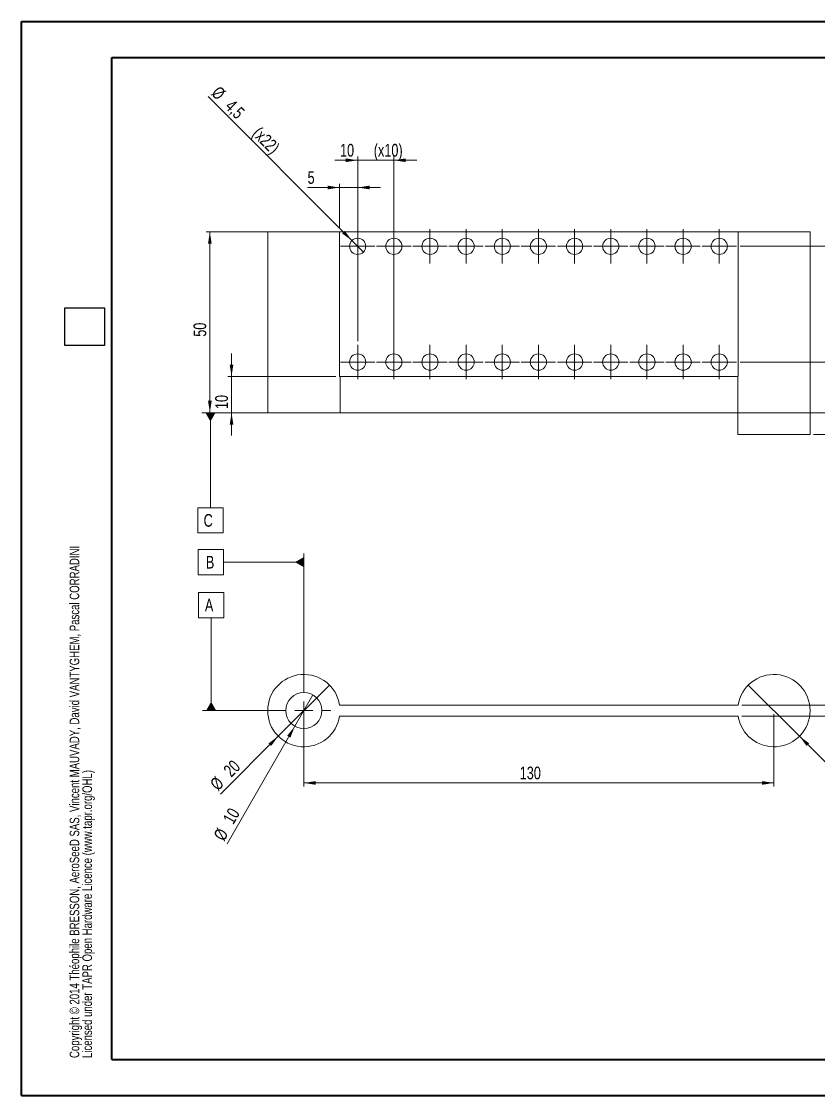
# Model space of a CAD drawing. Header units: millimetres. Extents: x 0 to 420, y 0 to 297.
# Drawn here: x 0.1 to 220.5, y 0.2 to 297.2 of the extents above; entities that cross this region are included whole.
import ezdxf

# ---------------------------------------------------------------- set-up
doc = ezdxf.new("R2010")
doc.units = ezdxf.units.MM
doc.styles.add('SLDTEXTSTYLE0', font='TXT', dxfattribs={"width": 0.75})
doc.dimstyles.new('SLDDIMSTYLE0', dxfattribs={"dimtxt": 3.5, "dimasz": 3.302, "dimexe": 0, "dimexo": 0.0625, "dimgap": 0.875, "dimtad": 1, "dimrnd": 1e-09, "dimzin": 12, "dimdsep": 46, "dimtxsty": 'SLDTEXTSTYLE0', "dimsah": 1, "dimcen": 0.09, "dimadec": 0, "dimazin": 3, "dimtfac": 1, "dimtmove": 0, "dimatfit": 0, "dimfxl": 1, "dimfrac": 2, "dimtolj": 1, "dimtzin": 12, "dimarcsym": 0})
doc.dimstyles.new('SLDDIMSTYLE1', dxfattribs={"dimtxt": 3.5, "dimasz": 3.302, "dimexe": 0, "dimexo": 0.0625, "dimgap": 0.875, "dimtad": 1, "dimrnd": 1e-09, "dimzin": 12, "dimdsep": 46, "dimtxsty": 'SLDTEXTSTYLE0', "dimblk1": 'NONE', "dimsah": 1, "dimcen": 0, "dimadec": 0, "dimazin": 3, "dimtfac": 1, "dimtmove": 0, "dimatfit": 3, "dimldrblk": 'NONE', "dimfxl": 1, "dimfrac": 2, "dimtolj": 1, "dimtzin": 12, "dimarcsym": 0})
doc.dimstyles.new('SLDDIMSTYLE2', dxfattribs={"dimtxt": 3.5, "dimasz": 3.302, "dimexe": 0, "dimexo": 0.0625, "dimgap": 0.875, "dimtad": 1, "dimrnd": 1e-09, "dimzin": 12, "dimdsep": 46, "dimtxsty": 'SLDTEXTSTYLE0', "dimsah": 1, "dimcen": 0.09, "dimadec": 0, "dimazin": 3, "dimtfac": 1, "dimtofl": 0, "dimtmove": 0, "dimatfit": 3, "dimfxl": 1, "dimfrac": 2, "dimtolj": 1, "dimtzin": 12, "dimarcsym": 0})
doc.dimstyles.new('SLDDIMSTYLE3', dxfattribs={"dimtxt": 3.5, "dimasz": 3.302, "dimexe": 0, "dimexo": 0.0625, "dimgap": 0.875, "dimtad": 1, "dimrnd": 1e-09, "dimzin": 12, "dimdsep": 46, "dimtxsty": 'SLDTEXTSTYLE0', "dimblk1": 'NONE', "dimsah": 1, "dimcen": 0, "dimadec": 0, "dimazin": 3, "dimtfac": 1, "dimtmove": 0, "dimatfit": 3, "dimldrblk": 'NONE', "dimfxl": 1, "dimfrac": 2, "dimtolj": 1, "dimtzin": 12, "dimarcsym": 0})
doc.dimstyles.new('SLDDIMSTYLE4', dxfattribs={"dimtxt": 3.5, "dimasz": 3.302, "dimexe": 0, "dimexo": 0.0625, "dimgap": 0.875, "dimtad": 1, "dimrnd": 1e-09, "dimzin": 12, "dimdsep": 46, "dimtxsty": 'SLDTEXTSTYLE0', "dimblk1": 'NONE', "dimsah": 1, "dimcen": 0, "dimadec": 0, "dimazin": 3, "dimtfac": 1, "dimtmove": 0, "dimatfit": 3, "dimldrblk": 'NONE', "dimfxl": 1, "dimfrac": 2, "dimtolj": 1, "dimtzin": 12, "dimarcsym": 0})
picture_1 = doc.add_image_def('image1.bmp', size_in_pixel=(400, 420))

# ---------------------------------------------------------------- blocks, each defined once
blk = doc.blocks.new('SW_NOTE_0')
at = {"color": 0, "linetype": 'Continuous', "lineweight": 0, "char_height": 2.6458, "attachment_point": 1, "rotation": 90, "style": 'SLDTEXTSTYLE0'}
for s, insert in [('Copyright © 2014 Théophile BRESSON, AeroSeeD SAS, Vincent MAUVADY, David VANTYGHEM, Pascal CORRADINI', (-3.41, 0)), ('Licensed under TAPR Open Hardware Licence (www.tapr.org/OHL)', (0.12, 0))]:
    blk.add_mtext(s, dxfattribs=dict(at, insert=insert))
blk = doc.blocks.new('*D4')
at = {"color": 7, "linetype": 'Continuous', "lineweight": 0}
for p, q in [((88.07, 251.3), (79.21, 251.3)), ((88.07, 240.04), (88.07, 252.3)), ((88.07, 251.3), (93.07, 251.3)), ((93.07, 208.79), (93.07, 252.3)), ((93.07, 251.3), (99.42, 251.3))]:
    blk.add_line(p, q, dxfattribs=at)
for points in [[(88.07, 251.3), (84.77, 251.81), (84.77, 250.8)], [(93.07, 251.3), (96.37, 250.8), (96.37, 251.81)]]:
    blk.add_solid(points, dxfattribs=at)
at = {"color": 7, "linetype": 'Continuous', "lineweight": 0, "insert": (79.21, 255.82, 0.1), "char_height": 3.5, "attachment_point": 1, "style": 'SLDTEXTSTYLE0'}
blk.add_mtext('5', dxfattribs=at)
blk = doc.blocks.new('*D5')
at = {"color": 7, "linetype": 'Continuous', "lineweight": 0}
for p, q in [((93.07, 258.84), (86.72, 258.84)), ((93.07, 240.79), (93.07, 259.84)), ((93.07, 258.84), (103.07, 258.84)), ((103.07, 204.04), (103.07, 259.84)), ((103.07, 258.84), (109.42, 258.84))]:
    blk.add_line(p, q, dxfattribs=at)
for points in [[(93.07, 258.84), (89.77, 259.35), (89.77, 258.34)], [(103.07, 258.84), (106.37, 258.34), (106.37, 259.35)]]:
    blk.add_solid(points, dxfattribs=at)
at = {"color": 7, "linetype": 'Continuous', "lineweight": 0, "char_height": 3.5, "attachment_point": 1, "style": 'SLDTEXTSTYLE0'}
for s, insert in [('10', (88.18, 263.36, 0.1)), ('(x10)', (97.51, 263.36, 0.1))]:
    blk.add_mtext(s, dxfattribs=dict(at, insert=insert))
blk = doc.blocks.new('*D7')
at = {"color": 7, "linetype": 'Continuous', "lineweight": 0}
for q in [(51.68, 276.43), (94.66, 233.45)]:
    blk.add_line((91.48, 236.63), q, dxfattribs=at)
blk.add_solid([(91.48, 236.63), (89.5, 239.32), (88.78, 238.6)], dxfattribs=at)
at = {"color": 7, "linetype": 'Continuous', "lineweight": 0, "char_height": 3.5, "attachment_point": 1, "rotation": 315, "style": 'SLDTEXTSTYLE0'}
for s, insert in [('%%c', (54.86, 279.62, 0.1)), ('4,5', (58.63, 275.92, 0.1)), ('(x22)', (66.15, 268.41, 0.1))]:
    blk.add_mtext(s, dxfattribs=dict(at, insert=insert))
blk = doc.blocks.new('_NONE')
blk = doc.blocks.new('*D8')
at = {"color": 7, "linetype": 'Continuous', "lineweight": 0}
for p, q in [((72.18, 239.04), (51.18, 239.04)), ((52.18, 189.04), (52.18, 239.04)), ((67.18, 189.04), (51.18, 189.04))]:
    blk.add_line(p, q, dxfattribs=at)
for points in [[(52.18, 239.04), (51.67, 235.74), (52.69, 235.74)], [(52.18, 189.04), (52.69, 192.34), (51.67, 192.34)]]:
    blk.add_solid(points, dxfattribs=at)
at = {"color": 7, "linetype": 'Continuous', "lineweight": 0, "insert": (47.67, 210.03, 0.1), "char_height": 3.5, "attachment_point": 1, "rotation": 90, "style": 'SLDTEXTSTYLE0'}
blk.add_mtext('50', dxfattribs=at)
blk = doc.blocks.new('*D9')
at = {"color": 7, "linetype": 'Continuous', "lineweight": 0}
for p, q in [((58.18, 199.04), (58.18, 205.39)), ((87.07, 199.04), (57.18, 199.04)), ((58.18, 189.04), (58.18, 199.04)), ((67.18, 189.04), (57.18, 189.04)), ((58.18, 189.04), (58.18, 182.69))]:
    blk.add_line(p, q, dxfattribs=at)
for points in [[(58.18, 199.04), (58.69, 202.34), (57.67, 202.34)], [(58.18, 189.04), (57.67, 185.74), (58.69, 185.74)]]:
    blk.add_solid(points, dxfattribs=at)
at = {"color": 7, "linetype": 'Continuous', "lineweight": 0, "insert": (53.67, 190.03, 0.1), "char_height": 3.5, "attachment_point": 1, "rotation": 90, "style": 'SLDTEXTSTYLE0'}
blk.add_mtext('10', dxfattribs=at)
blk = doc.blocks.new('*D10')
at = {"color": 7, "linetype": 'Continuous', "lineweight": 0}
for p, q in [((227.18, 189.04), (227.18, 195.39)), ((84.18, 189.04), (228.18, 189.04)), ((227.18, 189.04), (227.18, 183.04)), ((219.18, 183.04), (228.18, 183.04)), ((227.18, 183.04), (227.18, 176.69))]:
    blk.add_line(p, q, dxfattribs=at)
for points in [[(227.18, 189.04), (227.69, 192.34), (226.67, 192.34)], [(227.18, 183.04), (226.67, 179.74), (227.69, 179.74)]]:
    blk.add_solid(points, dxfattribs=at)
at = {"color": 7, "linetype": 'Continuous', "lineweight": 0, "insert": (222.67, 183.32, 0.1), "char_height": 3.5, "attachment_point": 1, "rotation": 90, "style": 'SLDTEXTSTYLE0'}
blk.add_mtext('6', dxfattribs=at)
blk = doc.blocks.new('*D11')
at = {"color": 7, "linetype": 'Continuous', "lineweight": 0}
for p, q in [((234.18, 203.04), (234.18, 209.39)), ((198.82, 203.04), (235.18, 203.04)), ((234.18, 189.04), (234.18, 203.04)), ((89.18, 189.04), (235.18, 189.04)), ((234.18, 189.04), (234.18, 182.69))]:
    blk.add_line(p, q, dxfattribs=at)
for points in [[(234.18, 203.04), (234.69, 206.34), (233.67, 206.34)], [(234.18, 189.04), (233.67, 185.74), (234.69, 185.74)]]:
    blk.add_solid(points, dxfattribs=at)
at = {"color": 7, "linetype": 'Continuous', "lineweight": 0, "insert": (229.67, 192.03, 0.1), "char_height": 3.5, "attachment_point": 1, "rotation": 90, "style": 'SLDTEXTSTYLE0'}
blk.add_mtext('14', dxfattribs=at)
blk = doc.blocks.new('*D12')
at = {"color": 7, "linetype": 'Continuous', "lineweight": 0}
for p, q in [((198.82, 235.04), (241.18, 235.04)), ((240.18, 189.04), (240.18, 235.04)), ((89.18, 189.04), (241.18, 189.04))]:
    blk.add_line(p, q, dxfattribs=at)
for points in [[(240.18, 235.04), (239.67, 231.74), (240.69, 231.74)], [(240.18, 189.04), (240.69, 192.34), (239.67, 192.34)]]:
    blk.add_solid(points, dxfattribs=at)
at = {"color": 7, "linetype": 'Continuous', "lineweight": 0, "insert": (235.67, 208.03, 0.1), "char_height": 3.5, "attachment_point": 1, "rotation": 90, "style": 'SLDTEXTSTYLE0'}
blk.add_mtext('46', dxfattribs=at)
blk = doc.blocks.new('SW_CENTERMARKSYMBOL_0')
at = {"color": 0, "linetype": 'Continuous', "lineweight": 0}
for p, q in [((0, 2.5), (0, 4.75)), ((-2.5, 0), (-4.75, 0)), ((0, 0), (-2.5, 0)), ((0, 0), (0, 2.5)), ((0, 0), (0, -2.5)), ((0, 0), (2.5, 0)), ((2.5, 0), (4.75, 0)), ((0, -2.5), (0, -4.75))]:
    blk.add_line(p, q, dxfattribs=at)
blk = doc.blocks.new('SW_CENTERMARKSYMBOL_1')
at = {"color": 0, "linetype": 'Continuous', "lineweight": 0}
for p, q in [((0, 2.5), (0, 4.75)), ((-2.5, 0), (-4.75, 0)), ((0, 0), (-2.5, 0)), ((0, 0), (0, 2.5)), ((0, 0), (0, -2.5)), ((0, 0), (2.5, 0)), ((2.5, 0), (4.75, 0)), ((0, -2.5), (0, -4.75))]:
    blk.add_line(p, q, dxfattribs=at)
blk = doc.blocks.new('SW_CENTERMARKSYMBOL_2')
at = {"color": 0, "linetype": 'Continuous', "lineweight": 0}
for p, q in [((0, 2.5), (0, 4.75)), ((-2.5, 0), (-4.75, 0)), ((0, 0), (-2.5, 0)), ((0, 0), (0, 2.5)), ((0, 0), (0, -2.5)), ((0, 0), (2.5, 0)), ((2.5, 0), (4.75, 0)), ((0, -2.5), (0, -4.75))]:
    blk.add_line(p, q, dxfattribs=at)
blk = doc.blocks.new('SW_CENTERMARKSYMBOL_3')
at = {"color": 0, "linetype": 'Continuous', "lineweight": 0}
for p, q in [((0, 2.5), (0, 4.75)), ((-2.5, 0), (-4.75, 0)), ((0, 0), (-2.5, 0)), ((0, 0), (0, 2.5)), ((0, 0), (0, -2.5)), ((0, 0), (2.5, 0)), ((2.5, 0), (4.75, 0)), ((0, -2.5), (0, -4.75))]:
    blk.add_line(p, q, dxfattribs=at)
blk = doc.blocks.new('SW_CENTERMARKSYMBOL_4')
at = {"color": 0, "linetype": 'Continuous', "lineweight": 0}
for p, q in [((0, 2.5), (0, 4.75)), ((-2.5, 0), (-4.75, 0)), ((0, 0), (-2.5, 0)), ((0, 0), (0, 2.5)), ((0, 0), (0, -2.5)), ((0, 0), (2.5, 0)), ((2.5, 0), (4.75, 0)), ((0, -2.5), (0, -4.75))]:
    blk.add_line(p, q, dxfattribs=at)
blk = doc.blocks.new('SW_CENTERMARKSYMBOL_5')
at = {"color": 0, "linetype": 'Continuous', "lineweight": 0}
for p, q in [((0, 2.5), (0, 4.75)), ((-2.5, 0), (-4.75, 0)), ((0, 0), (-2.5, 0)), ((0, 0), (0, 2.5)), ((0, 0), (0, -2.5)), ((0, 0), (2.5, 0)), ((2.5, 0), (4.75, 0)), ((0, -2.5), (0, -4.75))]:
    blk.add_line(p, q, dxfattribs=at)
blk = doc.blocks.new('SW_CENTERMARKSYMBOL_6')
at = {"color": 0, "linetype": 'Continuous', "lineweight": 0}
for p, q in [((0, 2.5), (0, 4.75)), ((-2.5, 0), (-4.75, 0)), ((0, 0), (-2.5, 0)), ((0, 0), (0, 2.5)), ((0, 0), (0, -2.5)), ((0, 0), (2.5, 0)), ((2.5, 0), (4.75, 0)), ((0, -2.5), (0, -4.75))]:
    blk.add_line(p, q, dxfattribs=at)
blk = doc.blocks.new('SW_CENTERMARKSYMBOL_7')
at = {"color": 0, "linetype": 'Continuous', "lineweight": 0}
for p, q in [((0, 2.5), (0, 4.75)), ((-2.5, 0), (-4.75, 0)), ((0, 0), (-2.5, 0)), ((0, 0), (0, 2.5)), ((0, 0), (0, -2.5)), ((0, 0), (2.5, 0)), ((2.5, 0), (4.75, 0)), ((0, -2.5), (0, -4.75))]:
    blk.add_line(p, q, dxfattribs=at)
blk = doc.blocks.new('SW_CENTERMARKSYMBOL_8')
at = {"color": 0, "linetype": 'Continuous', "lineweight": 0}
for p, q in [((0, 2.5), (0, 4.75)), ((-2.5, 0), (-4.75, 0)), ((0, 0), (-2.5, 0)), ((0, 0), (0, 2.5)), ((0, 0), (0, -2.5)), ((0, 0), (2.5, 0)), ((2.5, 0), (4.75, 0)), ((0, -2.5), (0, -4.75))]:
    blk.add_line(p, q, dxfattribs=at)
blk = doc.blocks.new('SW_CENTERMARKSYMBOL_9')
at = {"color": 0, "linetype": 'Continuous', "lineweight": 0}
for p, q in [((0, 2.5), (0, 4.75)), ((-2.5, 0), (-4.75, 0)), ((0, 0), (-2.5, 0)), ((0, 0), (0, 2.5)), ((0, 0), (0, -2.5)), ((0, 0), (2.5, 0)), ((2.5, 0), (4.75, 0)), ((0, -2.5), (0, -4.75))]:
    blk.add_line(p, q, dxfattribs=at)
blk = doc.blocks.new('SW_CENTERMARKSYMBOL_10')
at = {"color": 0, "linetype": 'Continuous', "lineweight": 0}
for p, q in [((0, 2.5), (0, 4.75)), ((-2.5, 0), (-4.75, 0)), ((0, 0), (-2.5, 0)), ((0, 0), (0, 2.5)), ((0, 0), (0, -2.5)), ((0, 0), (2.5, 0)), ((2.5, 0), (4.75, 0)), ((0, -2.5), (0, -4.75))]:
    blk.add_line(p, q, dxfattribs=at)
blk = doc.blocks.new('SW_CENTERMARKSYMBOL_11')
at = {"color": 0, "linetype": 'Continuous', "lineweight": 0}
for p, q in [((0, 2.5), (0, 4.75)), ((-2.5, 0), (-4.75, 0)), ((0, 0), (-2.5, 0)), ((0, 0), (0, 2.5)), ((0, 0), (0, -2.5)), ((0, 0), (2.5, 0)), ((2.5, 0), (4.75, 0)), ((0, -2.5), (0, -4.75))]:
    blk.add_line(p, q, dxfattribs=at)
blk = doc.blocks.new('SW_CENTERMARKSYMBOL_12')
at = {"color": 0, "linetype": 'Continuous', "lineweight": 0}
for p, q in [((0, 2.5), (0, 4.75)), ((-2.5, 0), (-4.75, 0)), ((0, 0), (-2.5, 0)), ((0, 0), (0, 2.5)), ((0, 0), (0, -2.5)), ((0, 0), (2.5, 0)), ((2.5, 0), (4.75, 0)), ((0, -2.5), (0, -4.75))]:
    blk.add_line(p, q, dxfattribs=at)
blk = doc.blocks.new('SW_CENTERMARKSYMBOL_13')
at = {"color": 0, "linetype": 'Continuous', "lineweight": 0}
for p, q in [((0, 2.5), (0, 4.75)), ((-2.5, 0), (-4.75, 0)), ((0, 0), (-2.5, 0)), ((0, 0), (0, 2.5)), ((0, 0), (0, -2.5)), ((0, 0), (2.5, 0)), ((2.5, 0), (4.75, 0)), ((0, -2.5), (0, -4.75))]:
    blk.add_line(p, q, dxfattribs=at)
blk = doc.blocks.new('SW_CENTERMARKSYMBOL_14')
at = {"color": 0, "linetype": 'Continuous', "lineweight": 0}
for p, q in [((0, 2.5), (0, 4.75)), ((-2.5, 0), (-4.75, 0)), ((0, 0), (-2.5, 0)), ((0, 0), (0, 2.5)), ((0, 0), (0, -2.5)), ((0, 0), (2.5, 0)), ((2.5, 0), (4.75, 0)), ((0, -2.5), (0, -4.75))]:
    blk.add_line(p, q, dxfattribs=at)
blk = doc.blocks.new('SW_CENTERMARKSYMBOL_15')
at = {"color": 0, "linetype": 'Continuous', "lineweight": 0}
for p, q in [((0, 2.5), (0, 4.75)), ((-2.5, 0), (-4.75, 0)), ((0, 0), (-2.5, 0)), ((0, 0), (0, 2.5)), ((0, 0), (0, -2.5)), ((0, 0), (2.5, 0)), ((2.5, 0), (4.75, 0)), ((0, -2.5), (0, -4.75))]:
    blk.add_line(p, q, dxfattribs=at)
blk = doc.blocks.new('SW_CENTERMARKSYMBOL_16')
at = {"color": 0, "linetype": 'Continuous', "lineweight": 0}
for p, q in [((0, 2.5), (0, 4.75)), ((-2.5, 0), (-4.75, 0)), ((0, 0), (-2.5, 0)), ((0, 0), (0, 2.5)), ((0, 0), (0, -2.5)), ((0, 0), (2.5, 0)), ((2.5, 0), (4.75, 0)), ((0, -2.5), (0, -4.75))]:
    blk.add_line(p, q, dxfattribs=at)
blk = doc.blocks.new('SW_CENTERMARKSYMBOL_17')
at = {"color": 0, "linetype": 'Continuous', "lineweight": 0}
for p, q in [((0, 2.5), (0, 4.75)), ((-2.5, 0), (-4.75, 0)), ((0, 0), (-2.5, 0)), ((0, 0), (0, 2.5)), ((0, 0), (0, -2.5)), ((0, 0), (2.5, 0)), ((2.5, 0), (4.75, 0)), ((0, -2.5), (0, -4.75))]:
    blk.add_line(p, q, dxfattribs=at)
blk = doc.blocks.new('SW_CENTERMARKSYMBOL_18')
at = {"color": 0, "linetype": 'Continuous', "lineweight": 0}
for p, q in [((0, 2.5), (0, 4.75)), ((-2.5, 0), (-4.75, 0)), ((0, 0), (-2.5, 0)), ((0, 0), (0, 2.5)), ((0, 0), (0, -2.5)), ((0, 0), (2.5, 0)), ((2.5, 0), (4.75, 0)), ((0, -2.5), (0, -4.75))]:
    blk.add_line(p, q, dxfattribs=at)
blk = doc.blocks.new('SW_CENTERMARKSYMBOL_19')
at = {"color": 0, "linetype": 'Continuous', "lineweight": 0}
for p, q in [((0, 2.5), (0, 4.75)), ((-2.5, 0), (-4.75, 0)), ((0, 0), (-2.5, 0)), ((0, 0), (0, 2.5)), ((0, 0), (0, -2.5)), ((0, 0), (2.5, 0)), ((2.5, 0), (4.75, 0)), ((0, -2.5), (0, -4.75))]:
    blk.add_line(p, q, dxfattribs=at)
blk = doc.blocks.new('SW_CENTERMARKSYMBOL_20')
at = {"color": 0, "linetype": 'Continuous', "lineweight": 0}
for p, q in [((0, 2.5), (0, 4.75)), ((-2.5, 0), (-4.75, 0)), ((0, 0), (-2.5, 0)), ((0, 0), (0, 2.5)), ((0, 0), (0, -2.5)), ((0, 0), (2.5, 0)), ((2.5, 0), (4.75, 0)), ((0, -2.5), (0, -4.75))]:
    blk.add_line(p, q, dxfattribs=at)
blk = doc.blocks.new('SW_CENTERMARKSYMBOL_21')
at = {"color": 0, "linetype": 'Continuous', "lineweight": 0}
for p, q in [((0, 2.5), (0, 4.75)), ((-2.5, 0), (-4.75, 0)), ((0, 0), (-2.5, 0)), ((0, 0), (0, 2.5)), ((0, 0), (0, -2.5)), ((0, 0), (2.5, 0)), ((2.5, 0), (4.75, 0)), ((0, -2.5), (0, -4.75))]:
    blk.add_line(p, q, dxfattribs=at)
blk = doc.blocks.new('SW_DATUMTAG_0')
at = {"color": 0, "linetype": 'Continuous', "lineweight": 0}
for p, q in [((17.73, 32.55), (-0.5, 32.55)), ((1.9, 32.55), (1.9, 6.28)), ((-1.6, -0.72), (-1.6, 6.28)), ((-1.6, 6.28), (5.4, 6.28)), ((5.4, 6.28), (5.4, -0.72)), ((5.4, -0.72), (-1.6, -0.72))]:
    blk.add_line(p, q, dxfattribs=at)
blk.add_solid([(3.3, 32.55), (0.5, 32.55), (1.9, 30.1)], dxfattribs=at)
at = {"color": 0, "linetype": 'Continuous', "lineweight": 0, "insert": (0, 4.51), "char_height": 3.5, "attachment_point": 1, "style": 'SLDTEXTSTYLE0'}
blk.add_mtext('C', dxfattribs=at)
blk = doc.blocks.new('*D36')
at = {"color": 7, "linetype": 'Continuous', "lineweight": 0}
for q in [(85.25, 113.72), (55.11, 83.58)]:
    blk.add_line((71.11, 99.58), q, dxfattribs=at)
blk.add_solid([(71.11, 99.58), (68.42, 97.6), (69.14, 96.88)], dxfattribs=at)
at = {"color": 7, "linetype": 'Continuous', "lineweight": 0, "char_height": 3.5, "attachment_point": 1, "rotation": 45, "style": 'SLDTEXTSTYLE0'}
for s, insert in [('20', (55.63, 90.53, 3.1)), ('%%c', (51.93, 86.76, 3.1))]:
    blk.add_mtext(s, dxfattribs=dict(at, insert=insert))
blk = doc.blocks.new('*D37')
at = {"color": 7, "linetype": 'Continuous', "lineweight": 0}
for q in [(80.68, 110.98), (56.94, 69.85)]:
    blk.add_line((75.68, 102.32), q, dxfattribs=at)
blk.add_solid([(75.68, 102.32), (73.59, 99.71), (74.47, 99.21)], dxfattribs=at)
at = {"color": 7, "linetype": 'Continuous', "lineweight": 0, "char_height": 3.5, "attachment_point": 1, "rotation": 60, "style": 'SLDTEXTSTYLE0'}
for s, insert in [('10', (55.63, 76.7, 3.1)), ('%%c', (53.04, 72.1, 3.1))]:
    blk.add_mtext(s, dxfattribs=dict(at, insert=insert))
blk = doc.blocks.new('*D38')
at = {"color": 7, "linetype": 'Continuous', "lineweight": 0}
for q in [(201.11, 113.72), (232.78, 82.05)]:
    blk.add_line((215.25, 99.58), q, dxfattribs=at)
blk.add_solid([(215.25, 99.58), (217.23, 96.88), (217.95, 97.6)], dxfattribs=at)
at = {"color": 7, "linetype": 'Continuous', "lineweight": 0, "char_height": 3.5, "attachment_point": 1, "rotation": 315, "style": 'SLDTEXTSTYLE0'}
for s, insert in [('%%c', (226.56, 94.63, 3.1)), ('20', (230.33, 90.93, 3.1))]:
    blk.add_mtext(s, dxfattribs=dict(at, insert=insert))
blk = doc.blocks.new('*D39')
at = {"color": 7, "linetype": 'Continuous', "lineweight": 0}
for p, q in [((246.18, 108.15), (246.18, 124.34)), ((199.3, 108.15), (247.18, 108.15)), ((246.18, 108.15), (246.18, 105.15)), ((199.3, 105.15), (247.18, 105.15)), ((246.18, 105.15), (246.18, 98.8))]:
    blk.add_line(p, q, dxfattribs=at)
for points in [[(246.18, 108.15), (246.69, 111.45), (245.67, 111.45)], [(246.18, 105.15), (245.67, 101.85), (246.69, 101.85)]]:
    blk.add_solid(points, dxfattribs=at)
at = {"color": 7, "linetype": 'Continuous', "lineweight": 0, "insert": (241.67, 118.91, 3.1), "char_height": 3.5, "attachment_point": 1, "rotation": 90, "style": 'SLDTEXTSTYLE0'}
blk.add_mtext('3', dxfattribs=at)
blk = doc.blocks.new('*D40')
at = {"color": 7, "linetype": 'Continuous', "lineweight": 0}
for p, q in [((78.18, 105.65), (78.18, 85.65)), ((208.18, 105.65), (208.18, 85.65)), ((208.18, 86.65), (78.18, 86.65))]:
    blk.add_line(p, q, dxfattribs=at)
for points in [[(78.18, 86.65), (81.48, 86.14), (81.48, 87.16)], [(208.18, 86.65), (204.88, 87.16), (204.88, 86.14)]]:
    blk.add_solid(points, dxfattribs=at)
at = {"color": 7, "linetype": 'Continuous', "lineweight": 0, "insert": (137.88, 91.16, 3.1), "char_height": 3.5, "attachment_point": 1, "style": 'SLDTEXTSTYLE0'}
blk.add_mtext('130', dxfattribs=at)
blk = doc.blocks.new('SW_CENTERMARKSYMBOL_22')
at = {"color": 0, "linetype": 'Continuous', "lineweight": 0}
for p, q in [((0, 5), (0, 7.5)), ((-5, 0), (-7.5, 0)), ((0, 0), (-2.5, 0)), ((0, 0), (0, 2.5)), ((0, 0), (0, -2.5)), ((0, 0), (2.5, 0)), ((5, 0), (7.5, 0)), ((0, -5), (0, -7.5))]:
    blk.add_line(p, q, dxfattribs=at)
blk = doc.blocks.new('SW_DATUMTAG_1')
at = {"color": 0, "linetype": 'Continuous', "lineweight": 0}
for p, q in [((-1.77, -0.72), (-1.77, 6.28)), ((-1.77, 6.28), (5.23, 6.28)), ((5.23, 6.28), (5.23, -0.72)), ((5.23, -0.72), (-1.77, -0.72)), ((1.73, -26.4), (1.73, -0.72)), ((19.87, -26.4), (-0.67, -26.4))]:
    blk.add_line(p, q, dxfattribs=at)
blk.add_solid([(3.13, -26.4), (0.33, -26.4), (1.73, -23.95)], dxfattribs=at)
at = {"color": 0, "linetype": 'Continuous', "lineweight": 0, "insert": (0, 4.51, 3), "char_height": 3.5, "attachment_point": 1, "style": 'SLDTEXTSTYLE0'}
blk.add_mtext('A', dxfattribs=at)
blk = doc.blocks.new('SW_DATUMTAG_2')
at = {"color": 0, "linetype": 'Continuous', "lineweight": 0}
for p, q in [((-2.16, -0.72), (-2.16, 6.28)), ((-2.16, 6.28), (4.84, 6.28)), ((4.84, 6.28), (4.84, -0.72)), ((27.11, -30.78), (27.11, 5.18)), ((27.11, 2.78), (4.84, 2.78)), ((4.84, -0.72), (-2.16, -0.72))]:
    blk.add_line(p, q, dxfattribs=at)
blk.add_solid([(27.11, 1.38), (27.11, 4.18), (24.66, 2.78)], dxfattribs=at)
at = {"color": 0, "linetype": 'Continuous', "lineweight": 0, "insert": (0, 4.51, 3), "char_height": 3.5, "attachment_point": 1, "style": 'SLDTEXTSTYLE0'}
blk.add_mtext('B', dxfattribs=at)

msp = doc.modelspace()

# ---------------------------------------------------------------- linework, layer by layer
at = {"color": 7, "linetype": 'Continuous', "lineweight": 40}
for p, q in [((0.079, 0.215), (0.079, 297.215)), ((0.079, 297.215), (420.079, 297.215)), ((25.079, 10.215), (25.079, 287.215)), ((25.079, 287.215), (410.079, 287.215)), ((25.079, 10.215), (410.079, 10.215)), ((0.079, 0.215), (420.079, 0.215))]:
    msp.add_line(p, q, dxfattribs=at)
at = {"color": 7, "linetype": 'Continuous', "lineweight": 15}
for p, q in [((68.182, 239.038), (68.182, 189.038)), ((68.182, 239.038), (88.069, 239.038)), ((88.069, 239.038), (88.069, 199.038)), ((88.069, 239.038), (198.295, 239.038)), ((198.295, 239.038), (218.182, 239.038)), ((198.295, 199.038), (198.295, 239.038)), ((218.182, 183.038), (218.182, 239.038)), ((198.295, 199.038), (88.069, 199.038)), ((88.182, 189.038), (88.182, 199.038)), ((198.182, 199.038), (198.182, 183.038)), ((68.182, 189.038), (78.182, 189.038)), ((78.182, 189.038), (88.182, 189.038)), ((208.182, 183.038), (198.182, 183.038)), ((218.182, 183.038), (208.182, 183.038)), ((198.295, 108.15), (88.069, 108.15)), ((88.069, 105.15), (198.295, 105.15))]:
    msp.add_line(p, q, dxfattribs=at)
for centre, radius in [((93.069, 235.038), 2.25), ((103.069, 235.038), 2.25), ((113.069, 235.038), 2.25), ((123.069, 235.038), 2.25), ((133.069, 235.038), 2.25), ((143.069, 235.038), 2.25), ((153.069, 235.038), 2.25), ((163.069, 235.038), 2.25), ((173.069, 235.038), 2.25), ((183.069, 235.038), 2.25), ((193.069, 235.038), 2.25), ((93.069, 203.038), 2.25), ((103.069, 203.038), 2.25), ((113.069, 203.038), 2.25), ((123.069, 203.038), 2.25), ((133.069, 203.038), 2.25), ((143.069, 203.038), 2.25), ((153.069, 203.038), 2.25), ((163.069, 203.038), 2.25), ((173.069, 203.038), 2.25), ((183.069, 203.038), 2.25), ((193.069, 203.038), 2.25), ((78.182, 106.65), 5)]:
    msp.add_circle(centre, radius, dxfattribs=at)
for centre, start, end in [((78.182, 106.65), 8.62693, 351.37307), ((208.182, 106.65), 188.62693, 171.37307)]:
    msp.add_arc(centre, 10, start, end, dxfattribs=at)

# ---------------------------------------------------------------- block references
at = {"color": 7, "linetype": 'Continuous', "lineweight": 0}
for name, p in [('SW_CENTERMARKSYMBOL_21', (93.069, 235.038)), ('SW_CENTERMARKSYMBOL_20', (103.069, 235.038)), ('SW_CENTERMARKSYMBOL_19', (113.069, 235.038)), ('SW_CENTERMARKSYMBOL_18', (123.069, 235.038)), ('SW_CENTERMARKSYMBOL_17', (133.069, 235.038)), ('SW_CENTERMARKSYMBOL_16', (143.069, 235.038)), ('SW_CENTERMARKSYMBOL_15', (153.069, 235.038)), ('SW_CENTERMARKSYMBOL_14', (163.069, 235.038)), ('SW_CENTERMARKSYMBOL_13', (173.069, 235.038)), ('SW_CENTERMARKSYMBOL_12', (183.069, 235.038)), ('SW_CENTERMARKSYMBOL_11', (193.069, 235.038)), ('SW_CENTERMARKSYMBOL_10', (93.069, 203.038)), ('SW_CENTERMARKSYMBOL_9', (103.069, 203.038)), ('SW_CENTERMARKSYMBOL_8', (113.069, 203.038)), ('SW_CENTERMARKSYMBOL_7', (123.069, 203.038)), ('SW_CENTERMARKSYMBOL_0', (133.069, 203.038)), ('SW_CENTERMARKSYMBOL_1', (143.069, 203.038)), ('SW_CENTERMARKSYMBOL_6', (153.069, 203.038)), ('SW_CENTERMARKSYMBOL_2', (163.069, 203.038)), ('SW_CENTERMARKSYMBOL_5', (173.069, 203.038)), ('SW_CENTERMARKSYMBOL_3', (183.069, 203.038)), ('SW_CENTERMARKSYMBOL_4', (193.069, 203.038)), ('SW_DATUMTAG_0', (50.452, 156.489)), ('SW_NOTE_0', (16.815, 10.584)), ('SW_DATUMTAG_2', (51.075, 144.925)), ('SW_DATUMTAG_1', (50.808, 133.052)), ('SW_CENTERMARKSYMBOL_22', (78.182, 106.65))]:
    msp.add_blockref(name, p, dxfattribs=at)

# ---------------------------------------------------------------- dimensions: what is measured, and where the dimension line sits
dim = msp.add_diameter_dim_2p(p1=(94.66, 233.447), p2=(91.478, 236.629), text='<> (x22)', dimstyle='SLDDIMSTYLE1', dxfattribs=at)
dim.commit()
dim.dimension.update_dxf_attribs({"geometry": '*D7', "text_midpoint": (61.069, 267.038), "dimtype": 163})
dim = msp.add_linear_dim(base=(103.069, 258.844), p1=(93.069, 239.788), p2=(103.069, 203.038), text='<> (x10)', dimstyle='SLDDIMSTYLE0', dxfattribs=at)
dim.commit()
dim.dimension.update_dxf_attribs({"geometry": '*D5', "text_midpoint": (98.264, 258.844), "dimtype": 160})
for base, p1, p2, dimstyle, picture, middle in [((93.069, 251.304), (88.069, 239.038), (93.069, 207.788), 'SLDDIMSTYLE0', '*D4', (81.922, 251.304)), ((78.182, 86.65), (208.182, 106.65), (78.182, 106.65), 'SLDDIMSTYLE2', '*D40', (143.182, 86.65))]:
    dim = msp.add_linear_dim(base=base, p1=p1, p2=p2, dimstyle=dimstyle, dxfattribs=at)
    dim.commit()
    dim.dimension.update_dxf_attribs({"geometry": picture, "text_midpoint": middle, "dimtype": 160})
for base, p1, p2, dimstyle, picture, middle in [((52.182, 239.038), (68.182, 189.038), (73.182, 239.038), 'SLDDIMSTYLE2', '*D8', (52.182, 214.038)), ((240.182, 235.038), (88.182, 189.038), (197.819, 235.038), 'SLDDIMSTYLE2', '*D12', (240.182, 212.038)), ((234.182, 203.038), (88.182, 189.038), (197.819, 203.038), 'SLDDIMSTYLE0', '*D11', (234.182, 196.038)), ((58.182, 199.038), (68.182, 189.038), (88.069, 199.038), 'SLDDIMSTYLE0', '*D9', (58.182, 194.038)), ((227.182, 183.038), (83.182, 189.038), (218.182, 183.038), 'SLDDIMSTYLE0', '*D10', (227.182, 186.038)), ((246.182, 105.15), (198.295, 108.15), (198.295, 105.15), 'SLDDIMSTYLE0', '*D39', (246.182, 121.624))]:
    dim = msp.add_linear_dim(base=base, p1=p1, p2=p2, angle=90, dimstyle=dimstyle, dxfattribs=at)
    dim.commit()
    dim.dimension.update_dxf_attribs({"geometry": picture, "text_midpoint": middle, "dimtype": 160})
for p1, p2, dimstyle, picture, middle in [((85.253, 113.721), (71.111, 99.579), 'SLDDIMSTYLE3', '*D36', (59.707, 88.174)), ((201.111, 113.721), (215.253, 99.579), 'SLDDIMSTYLE3', '*D38', (228.182, 86.65)), ((80.682, 110.98), (75.682, 102.319), 'SLDDIMSTYLE4', '*D37', (60.207, 75.516))]:
    dim = msp.add_diameter_dim_2p(p1=p1, p2=p2, dimstyle=dimstyle, dxfattribs=at)
    dim.commit()
    dim.dimension.update_dxf_attribs({"geometry": picture, "text_midpoint": middle, "dimtype": 163})

# ---------------------------------------------------------------- pictures from other files: only their frames are drawn
image = msp.add_image(picture_1, insert=(23.003, 207.625), size_in_units=(10.39, 10.91), rotation=90)
image.dxf.flags = 7

doc.saveas('drawing.dxf')
